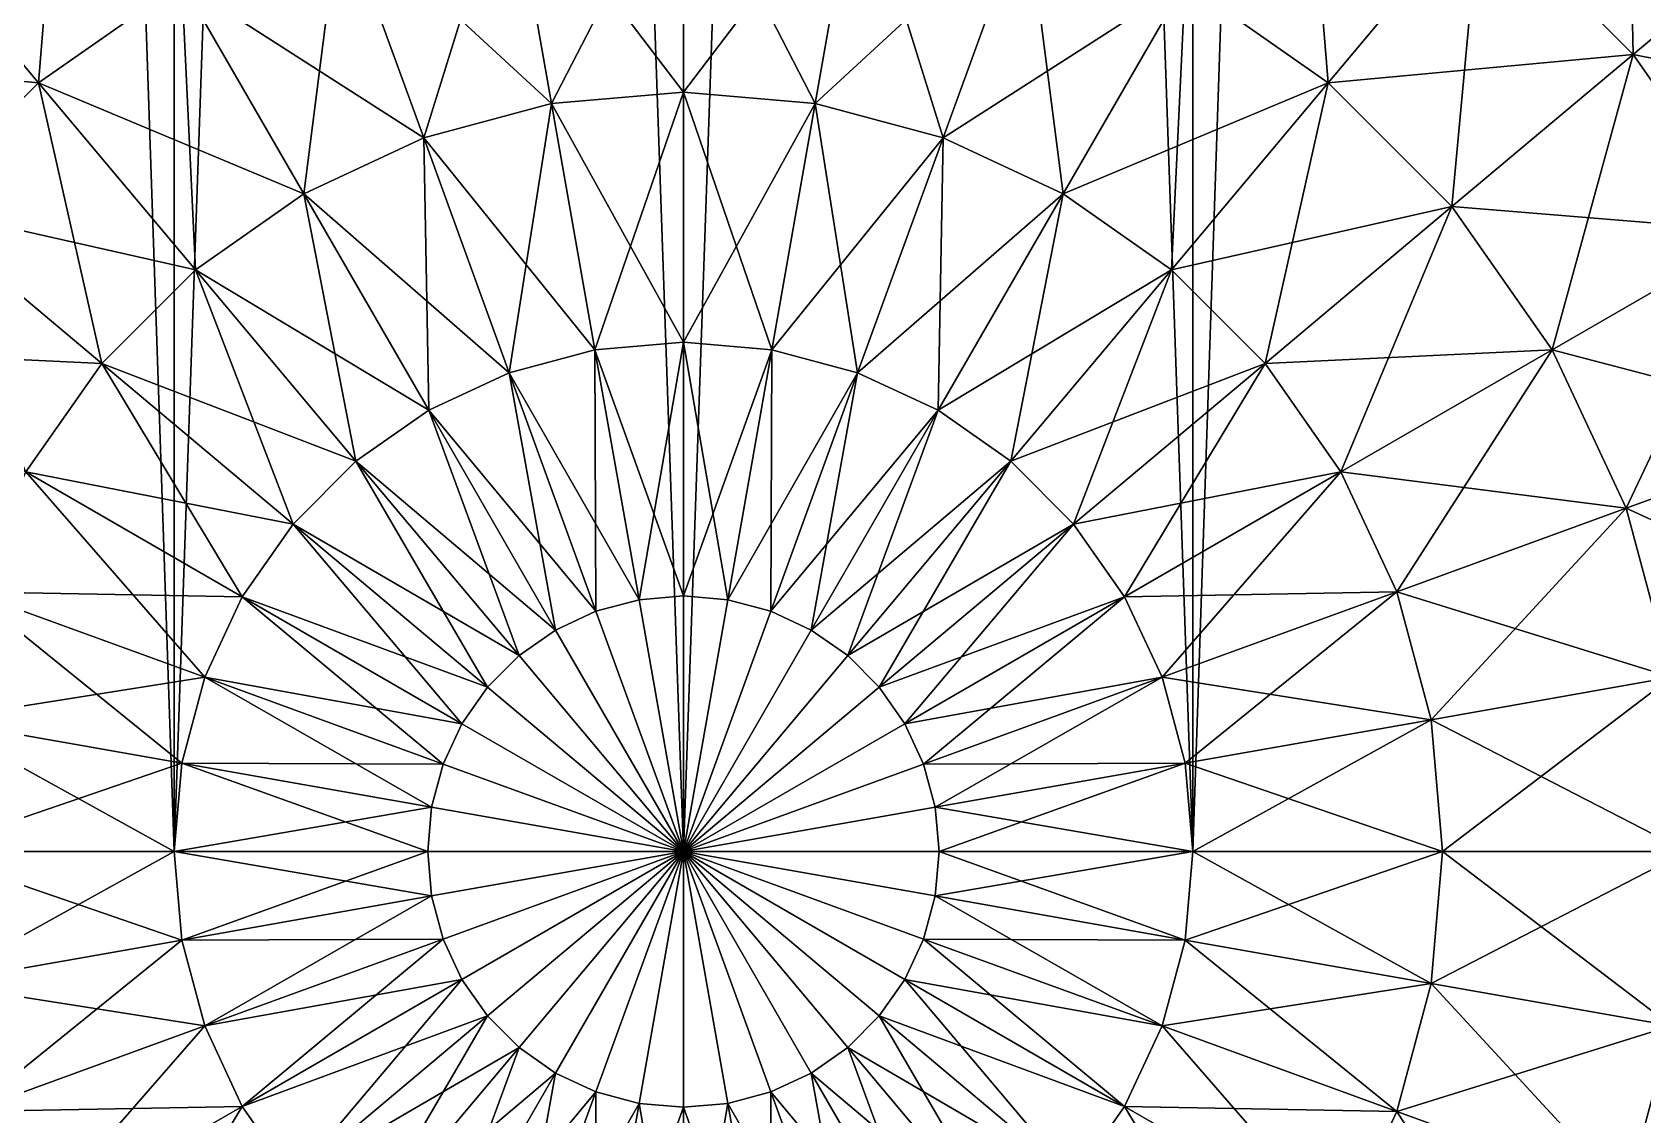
# Model space of a CAD drawing. Header units: metres. Extents: x -7 to 7, y -6 to 6.4.
# Drawn here: x 2.778 to 3.327, y -5.09 to -4.721 of the extents above; entities that cross this region are included whole.
import ezdxf

# ---------------------------------------------------------------- set-up
doc = ezdxf.new("R2010")
doc.units = ezdxf.units.M

msp = doc.modelspace()

# ---------------------------------------------------------------- linework, layer by layer
at = {"layer": 'Cylinder'}
for points in [[(2.82635, -5, -0.98481), (2.65798, 0, -0.93969), (2.65798, -5, -0.93969)], [(2.82635, -5, -0.98481), (2.82635, 0, -0.98481), (2.65798, 0, -0.93969)], [(3, -5, -1), (2.82635, 0, -0.98481), (2.82635, -5, -0.98481)], [(3, -5, -1), (3, 0, -1), (2.82635, 0, -0.98481)], [(3.17365, -5, -0.98481), (3, 0, -1), (3, -5, -1)], [(3.17365, -5, -0.98481), (3.17365, 0, -0.98481), (3, 0, -1)], [(3.34202, -5, -0.93969), (3.17365, 0, -0.98481), (3.17365, -5, -0.98481)], [(3.34202, -5, -0.93969), (3.34202, 0, -0.93969), (3.17365, 0, -0.98481)], [(2.65798, -5, 0.93969), (2.82635, 0, 0.98481), (2.82635, -5, 0.98481)], [(2.65798, -5, 0.93969), (2.65798, 0, 0.93969), (2.82635, 0, 0.98481)], [(2.82635, -5, 0.98481), (3, 0, 1), (3, -5, 1)], [(2.82635, -5, 0.98481), (2.82635, 0, 0.98481), (3, 0, 1)], [(3, -5, 1), (3.17365, 0, 0.98481), (3.17365, -5, 0.98481)], [(3, -5, 1), (3, 0, 1), (3.17365, 0, 0.98481)], [(3.17365, -5, 0.98481), (3.34202, 0, 0.93969), (3.34202, -5, 0.93969)], [(3.17365, -5, 0.98481), (3.17365, 0, 0.98481), (3.34202, 0, 0.93969)], [(3, -5, 0), (2, -5, 0), (2.01519, -5, 0.17365)], [(3, -5, 0), (2, -5, 0), (3, -5, 0)], [(3, -5, 0), (2.01519, -5, -0.17365), (2, -5, 0)], [(3, -5, 0), (2.01519, -5, 0.17365), (2.06031, -5, 0.34202)], [(3, -5, 0), (2.01519, -5, 0.17365), (3, -5, 0)], [(3, -5, 0), (2.01519, -5, -0.17365), (3, -5, 0)], [(3, -5, 0), (2.06031, -5, -0.34202), (2.01519, -5, -0.17365)], [(3, -5, 0), (2.06031, -5, 0.34202), (2.13397, -5, 0.5)], [(3, -5, 0), (2.06031, -5, 0.34202), (3, -5, 0)], [(3, -5, 0), (2.06031, -5, -0.34202), (3, -5, 0)], [(3, -5, 0), (2.13397, -5, -0.5), (2.06031, -5, -0.34202)], [(3, -5, 0), (2.13397, -5, 0.5), (2.23396, -5, 0.64279)], [(3, -5, 0), (2.13397, -5, 0.5), (3, -5, 0)], [(3, -5, 0), (2.13397, -5, -0.5), (3, -5, 0)], [(3, -5, 0), (2.23396, -5, -0.64279), (2.13397, -5, -0.5)], [(3, -5, 0), (2.23396, -5, 0.64279), (2.35721, -5, 0.76604)], [(3, -5, 0), (2.23396, -5, 0.64279), (3, -5, 0)], [(3, -5, 0), (2.23396, -5, -0.64279), (3, -5, 0)], [(3, -5, 0), (2.35721, -5, -0.76605), (2.23396, -5, -0.64279)], [(3, -5, 0), (2.35721, -5, 0.76604), (2.5, -5, 0.86602)], [(3, -5, 0), (2.35721, -5, 0.76604), (3, -5, 0)], [(3, -5, 0), (2.35721, -5, -0.76605), (3, -5, 0)], [(3, -5, 0), (2.5, -5, -0.86603), (2.35721, -5, -0.76605)], [(3, -5, 0), (2.5, -5, 0.86602), (2.65798, -5, 0.93969)], [(3, -5, 0), (2.5, -5, 0.86602), (3, -5, 0)], [(3, -5, 0), (2.5, -5, -0.86603), (3, -5, 0)], [(3, -5, 0), (2.65798, -5, -0.93969), (2.5, -5, -0.86603)], [(3, -5, 0), (2.65798, -5, 0.93969), (2.82635, -5, 0.98481)], [(2.65798, -5, 0.93969), (2.82635, -5, 0.98481), (2.82635, -5, 0.98481)], [(2.65798, -5, 0.93969), (2.65798, -5, 0.93969), (2.82635, -5, 0.98481)], [(3, -5, 0), (2.65798, -5, 0.93969), (3, -5, 0)], [(3, -5, 0), (2.65798, -5, -0.93969), (3, -5, 0)], [(3, -5, 0), (2.82635, -5, -0.98481), (2.65798, -5, -0.93969)], [(2.82635, -5, -0.98481), (2.65798, -5, -0.93969), (2.65798, -5, -0.93969)], [(2.82635, -5, -0.98481), (2.82635, -5, -0.98481), (2.65798, -5, -0.93969)], [(3, -5, 0), (2.82635, -5, 0.98481), (3, -5, 1)], [(2.82635, -5, 0.98481), (3, -5, 1), (3, -5, 1)], [(2.82635, -5, 0.98481), (2.82635, -5, 0.98481), (3, -5, 1)], [(3, -5, 0), (2.82635, -5, 0.98481), (3, -5, 0)], [(3, -5, 0), (2.82635, -5, -0.98481), (3, -5, 0)], [(3, -5, 0), (3, -5, -1), (2.82635, -5, -0.98481)], [(3, -5, -1), (2.82635, -5, -0.98481), (2.82635, -5, -0.98481)], [(3, -5, -1), (3, -5, -1), (2.82635, -5, -0.98481)], [(3, -5, 0), (3, -5, 1), (3, -5, 0)], [(3, -5, 0), (3, -5, -1), (3, -5, 0)], [(3, -5, 0), (3.17365, -5, -0.98481), (3, -5, -1)], [(3.17365, -5, -0.98481), (3, -5, -1), (3, -5, -1)], [(3.17365, -5, -0.98481), (3.17365, -5, -0.98481), (3, -5, -1)], [(3, -5, 0), (3.17365, -5, -0.98481), (3, -5, 0)], [(3, -5, 0), (3.34202, -5, -0.93969), (3.17365, -5, -0.98481)], [(3, -5, 0), (3.34202, -5, -0.93969), (3, -5, 0)], [(3, -5, 0), (3.5, -5, -0.86603), (3.34202, -5, -0.93969)], [(3, -5, 0), (3.5, -5, -0.86603), (3, -5, 0)], [(3, -5, 0), (3.64279, -5, -0.76604), (3.5, -5, -0.86603)], [(3, -5, 0), (3.64279, -5, -0.76604), (3, -5, 0)], [(3, -5, 0), (3.76604, -5, -0.64279), (3.64279, -5, -0.76604)], [(3, -5, 0), (3.76604, -5, -0.64279), (3, -5, 0)], [(3, -5, 0), (3.86602, -5, -0.5), (3.76604, -5, -0.64279)], [(3, -5, 0), (3.86602, -5, -0.5), (3, -5, 0)], [(3, -5, 0), (3.93969, -5, -0.34202), (3.86602, -5, -0.5)], [(3, -5, 0), (3.93969, -5, -0.34202), (3, -5, 0)], [(3, -5, 0), (3.98481, -5, -0.17365), (3.93969, -5, -0.34202)], [(3, -5, 0), (3.98481, -5, -0.17365), (3, -5, 0)], [(3, -5, 0), (4, -5, 0), (3.98481, -5, -0.17365)], [(3, -5, 0), (4, -5, 0), (3, -5, 0)], [(3, -5, 0), (3.98481, -5, 0.17365), (4, -5, 0)], [(3, -5, 0), (3.98481, -5, 0.17365), (3, -5, 0)], [(3, -5, 0), (3.93969, -5, 0.34202), (3.98481, -5, 0.17365)], [(3, -5, 0), (3.93969, -5, 0.34202), (3, -5, 0)], [(3, -5, 0), (3.86602, -5, 0.5), (3.93969, -5, 0.34202)], [(3, -5, 0), (3.86602, -5, 0.5), (3, -5, 0)], [(3, -5, 0), (3.76604, -5, 0.64279), (3.86602, -5, 0.5)], [(3, -5, 0), (3.76604, -5, 0.64279), (3, -5, 0)], [(3, -5, 0), (3.64279, -5, 0.76604), (3.76604, -5, 0.64279)], [(3, -5, 0), (3.64279, -5, 0.76604), (3, -5, 0)], [(3, -5, 0), (3.5, -5, 0.86602), (3.64279, -5, 0.76604)], [(3, -5, 0), (3.5, -5, 0.86602), (3, -5, 0)], [(3, -5, 0), (3.34202, -5, 0.93969), (3.5, -5, 0.86602)], [(3, -5, 0), (3.34202, -5, 0.93969), (3, -5, 0)], [(3, -5, 0), (3.17365, -5, 0.98481), (3.34202, -5, 0.93969)], [(3, -5, 0), (3.17365, -5, 0.98481), (3, -5, 0)], [(3, -5, 0), (3, -5, 1), (3.17365, -5, 0.98481)], [(3, -5, 1), (3.17365, -5, 0.98481), (3.17365, -5, 0.98481)], [(3, -5, 1), (3, -5, 1), (3.17365, -5, 0.98481)], [(3.34202, -5, -0.93969), (3.17365, -5, -0.98481), (3.17365, -5, -0.98481)], [(3.34202, -5, -0.93969), (3.34202, -5, -0.93969), (3.17365, -5, -0.98481)], [(3.17365, -5, 0.98481), (3.34202, -5, 0.93969), (3.34202, -5, 0.93969)], [(3.17365, -5, 0.98481), (3.17365, -5, 0.98481), (3.34202, -5, 0.93969)]]:
    msp.add_3dface(points, dxfattribs=at)
at = {"layer": 'Sphere'}
for points in [[(3.32139, -4.61698, -0.86603), (3.27165, -4.67625, -0.90631), (3.32374, -4.72835, -0.90631)], [(3.32139, -4.61698, -0.86603), (3.32374, -4.72835, -0.90631), (3.38302, -4.67861, -0.86603)], [(2.78015, -4.738, 0.93969), (2.72835, -4.67625, 0.90631), (2.78869, -4.634, 0.90631)], [(2.78015, -4.738, 0.93969), (2.78869, -4.634, 0.90631), (2.82899, -4.7038, 0.93969)], [(3.21131, -4.634, -0.90631), (3.17101, -4.7038, -0.93969), (3.21985, -4.738, -0.93969)], [(3.21131, -4.634, -0.90631), (3.21985, -4.738, -0.93969), (3.27165, -4.67625, -0.90631)], [(2.95506, -4.74511, 0.96592), (2.94061, -4.66318, 0.93969), (3, -4.65798, 0.93969)], [(2.94061, -4.66318, -0.93969), (3, -4.74118, -0.96593), (3, -4.65798, -0.93969)], [(2.95506, -4.74511, 0.96592), (3, -4.65798, 0.93969), (3, -4.74118, 0.96592)], [(3, -4.74118, 0.96592), (3, -4.65798, 0.93969), (3.05939, -4.66318, 0.93969)], [(3, -4.65798, -0.93969), (3.04494, -4.74511, -0.96593), (3.05939, -4.66318, -0.93969)], [(3, -4.65798, -0.93969), (3, -4.74118, -0.96593), (3.04494, -4.74511, -0.96593)], [(2.91148, -4.75679, 0.96592), (2.88302, -4.67861, 0.93969), (2.94061, -4.66318, 0.93969)], [(2.88302, -4.67861, -0.93969), (2.95506, -4.74511, -0.96593), (2.94061, -4.66318, -0.93969)], [(2.91148, -4.75679, 0.96592), (2.94061, -4.66318, 0.93969), (2.95506, -4.74511, 0.96592)], [(2.94061, -4.66318, -0.93969), (2.95506, -4.74511, -0.96593), (3, -4.74118, -0.96593)], [(3, -4.74118, 0.96592), (3.05939, -4.66318, 0.93969), (3.04494, -4.74511, 0.96592)], [(3.04494, -4.74511, 0.96592), (3.05939, -4.66318, 0.93969), (3.11698, -4.67861, 0.93969)], [(3.05939, -4.66318, -0.93969), (3.04494, -4.74511, -0.96593), (3.08852, -4.75679, -0.96593)], [(3.05939, -4.66318, -0.93969), (3.08852, -4.75679, -0.96593), (3.11698, -4.67861, -0.93969)], [(2.67626, -4.72835, -0.90631), (2.78015, -4.738, -0.93969), (2.72835, -4.67626, -0.90631)], [(2.738, -4.78015, 0.93969), (2.72835, -4.67625, 0.90631), (2.78015, -4.738, 0.93969)], [(2.72835, -4.67626, -0.90631), (2.78015, -4.738, -0.93969), (2.82899, -4.7038, -0.93969)], [(3.17101, -4.7038, 0.93969), (3.27165, -4.67625, 0.90631), (3.21985, -4.738, 0.93969)], [(3.21985, -4.738, 0.93969), (3.27165, -4.67625, 0.90631), (3.32374, -4.72834, 0.90631)], [(3.27165, -4.67625, -0.90631), (3.21985, -4.738, -0.93969), (3.262, -4.78015, -0.93969)], [(3.27165, -4.67625, -0.90631), (3.262, -4.78015, -0.93969), (3.32374, -4.72835, -0.90631)], [(3.27165, -4.67625, 0.90631), (3.38302, -4.67861, 0.86602), (3.32374, -4.72834, 0.90631)], [(2.87059, -4.77586, 0.96592), (2.82899, -4.7038, 0.93969), (2.88302, -4.67861, 0.93969)], [(2.82899, -4.7038, -0.93969), (2.91148, -4.75679, -0.96593), (2.88302, -4.67861, -0.93969)], [(2.87059, -4.77586, 0.96592), (2.88302, -4.67861, 0.93969), (2.91148, -4.75679, 0.96592)], [(2.88302, -4.67861, -0.93969), (2.91148, -4.75679, -0.96593), (2.95506, -4.74511, -0.96593)], [(3.04494, -4.74511, 0.96592), (3.11698, -4.67861, 0.93969), (3.08852, -4.75679, 0.96592)], [(3.08852, -4.75679, 0.96592), (3.11698, -4.67861, 0.93969), (3.17101, -4.7038, 0.93969)], [(3.11698, -4.67861, -0.93969), (3.08852, -4.75679, -0.96593), (3.12941, -4.77586, -0.96593)], [(3.11698, -4.67861, -0.93969), (3.12941, -4.77586, -0.96593), (3.17101, -4.7038, -0.93969)], [(3.32374, -4.72834, 0.90631), (3.38302, -4.67861, 0.86602), (3.43301, -4.75, 0.86602)], [(3.38302, -4.67861, -0.86603), (3.32374, -4.72835, -0.90631), (3.366, -4.78869, -0.90631)], [(2.83363, -4.80173, 0.96592), (2.78015, -4.738, 0.93969), (2.82899, -4.7038, 0.93969)], [(2.78015, -4.738, -0.93969), (2.87059, -4.77586, -0.96593), (2.82899, -4.7038, -0.93969)], [(2.82899, -4.7038, -0.93969), (2.87059, -4.77586, -0.96593), (2.91148, -4.75679, -0.96593)], [(2.83363, -4.80173, 0.96592), (2.82899, -4.7038, 0.93969), (2.87059, -4.77586, 0.96592)], [(3.08852, -4.75679, 0.96592), (3.17101, -4.7038, 0.93969), (3.12941, -4.77586, 0.96592)], [(3.12941, -4.77586, 0.96592), (3.17101, -4.7038, 0.93969), (3.21985, -4.738, 0.93969)], [(3.17101, -4.7038, -0.93969), (3.12941, -4.77586, -0.96593), (3.16636, -4.80173, -0.96593)], [(3.17101, -4.7038, -0.93969), (3.16636, -4.80173, -0.96593), (3.21985, -4.738, -0.93969)], [(2.67626, -4.72835, -0.90631), (2.738, -4.78015, -0.93969), (2.78015, -4.738, -0.93969)], [(3.21985, -4.738, 0.93969), (3.32374, -4.72834, 0.90631), (3.262, -4.78015, 0.93969)], [(3.262, -4.78015, 0.93969), (3.32374, -4.72834, 0.90631), (3.366, -4.78869, 0.90631)], [(3.32374, -4.72835, -0.90631), (3.262, -4.78015, -0.93969), (3.2962, -4.82899, -0.93969)], [(3.32374, -4.72835, -0.90631), (3.2962, -4.82899, -0.93969), (3.366, -4.78869, -0.90631)], [(3.32374, -4.72834, 0.90631), (3.43301, -4.75, 0.86602), (3.366, -4.78869, 0.90631)], [(2.80173, -4.83363, 0.96592), (2.738, -4.78015, 0.93969), (2.78015, -4.738, 0.93969)], [(2.738, -4.78015, -0.93969), (2.83363, -4.80173, -0.96593), (2.78015, -4.738, -0.93969)], [(2.78015, -4.738, -0.93969), (2.83363, -4.80173, -0.96593), (2.87059, -4.77586, -0.96593)], [(2.80173, -4.83363, 0.96592), (2.78015, -4.738, 0.93969), (2.83363, -4.80173, 0.96592)], [(3.12941, -4.77586, 0.96592), (3.21985, -4.738, 0.93969), (3.16637, -4.80173, 0.96592)], [(3.21985, -4.738, -0.93969), (3.16636, -4.80173, -0.96593), (3.19827, -4.83363, -0.96593)], [(3.16637, -4.80173, 0.96592), (3.21985, -4.738, 0.93969), (3.262, -4.78015, 0.93969)], [(3.21985, -4.738, -0.93969), (3.19827, -4.83363, -0.96593), (3.262, -4.78015, -0.93969)], [(2.96985, -4.82899, 0.98481), (2.95506, -4.74511, 0.96592), (3, -4.74118, 0.96592)], [(2.95506, -4.74511, -0.96593), (3, -4.82635, -0.98481), (3, -4.74118, -0.96593)], [(2.96985, -4.82899, 0.98481), (3, -4.74118, 0.96592), (3, -4.82635, 0.98481)], [(3, -4.82635, 0.98481), (3, -4.74118, 0.96592), (3.04494, -4.74511, 0.96592)], [(3, -4.74118, -0.96593), (3.03015, -4.82899, -0.98481), (3.04494, -4.74511, -0.96593)], [(3, -4.74118, -0.96593), (3, -4.82635, -0.98481), (3.03015, -4.82899, -0.98481)], [(2.94061, -4.83682, 0.98481), (2.91148, -4.75679, 0.96592), (2.95506, -4.74511, 0.96592)], [(2.91148, -4.75679, -0.96593), (2.96985, -4.82899, -0.98481), (2.95506, -4.74511, -0.96593)], [(2.94061, -4.83682, 0.98481), (2.95506, -4.74511, 0.96592), (2.96985, -4.82899, 0.98481)], [(2.95506, -4.74511, -0.96593), (2.96985, -4.82899, -0.98481), (3, -4.82635, -0.98481)], [(3, -4.82635, 0.98481), (3.04494, -4.74511, 0.96592), (3.03015, -4.82899, 0.98481)], [(3.03015, -4.82899, 0.98481), (3.04494, -4.74511, 0.96592), (3.08852, -4.75679, 0.96592)], [(3.04494, -4.74511, -0.96593), (3.03015, -4.82899, -0.98481), (3.05939, -4.83682, -0.98481)], [(3.04494, -4.74511, -0.96593), (3.05939, -4.83682, -0.98481), (3.08852, -4.75679, -0.96593)], [(2.91318, -4.84962, 0.98481), (2.87059, -4.77586, 0.96592), (2.91148, -4.75679, 0.96592)], [(2.87059, -4.77586, -0.96593), (2.94061, -4.83682, -0.98481), (2.91148, -4.75679, -0.96593)], [(2.91148, -4.75679, -0.96593), (2.94061, -4.83682, -0.98481), (2.96985, -4.82899, -0.98481)], [(2.91318, -4.84962, 0.98481), (2.91148, -4.75679, 0.96592), (2.94061, -4.83682, 0.98481)], [(3.03015, -4.82899, 0.98481), (3.08852, -4.75679, 0.96592), (3.05939, -4.83682, 0.98481)], [(3.05939, -4.83682, 0.98481), (3.08852, -4.75679, 0.96592), (3.12941, -4.77586, 0.96592)], [(3.08852, -4.75679, -0.96593), (3.05939, -4.83682, -0.98481), (3.08682, -4.84962, -0.98481)], [(3.08852, -4.75679, -0.96593), (3.08682, -4.84962, -0.98481), (3.12941, -4.77586, -0.96593)], [(2.88838, -4.86698, 0.98481), (2.83363, -4.80173, 0.96592), (2.87059, -4.77586, 0.96592)], [(2.83363, -4.80173, -0.96593), (2.91318, -4.84962, -0.98481), (2.87059, -4.77586, -0.96593)], [(2.87059, -4.77586, -0.96593), (2.91318, -4.84962, -0.98481), (2.94061, -4.83682, -0.98481)], [(2.88838, -4.86698, 0.98481), (2.87059, -4.77586, 0.96592), (2.91318, -4.84962, 0.98481)], [(3.05939, -4.83682, 0.98481), (3.12941, -4.77586, 0.96592), (3.08682, -4.84962, 0.98481)], [(3.08682, -4.84962, 0.98481), (3.12941, -4.77586, 0.96592), (3.16637, -4.80173, 0.96592)], [(3.12941, -4.77586, -0.96593), (3.08682, -4.84962, -0.98481), (3.11162, -4.86698, -0.98481)], [(3.12941, -4.77586, -0.96593), (3.11162, -4.86698, -0.98481), (3.16636, -4.80173, -0.96593)], [(2.7038, -4.82899, -0.93969), (2.80173, -4.83363, -0.96593), (2.738, -4.78015, -0.93969)], [(2.738, -4.78015, -0.93969), (2.80173, -4.83363, -0.96593), (2.83363, -4.80173, -0.96593)], [(2.77586, -4.87059, 0.96592), (2.738, -4.78015, 0.93969), (2.80173, -4.83363, 0.96592)], [(3.16637, -4.80173, 0.96592), (3.262, -4.78015, 0.93969), (3.19827, -4.83363, 0.96592)], [(3.19827, -4.83363, 0.96592), (3.262, -4.78015, 0.93969), (3.2962, -4.82899, 0.93969)], [(3.262, -4.78015, -0.93969), (3.19827, -4.83363, -0.96593), (3.22414, -4.87059, -0.96593)], [(3.262, -4.78015, -0.93969), (3.22414, -4.87059, -0.96593), (3.2962, -4.82899, -0.93969)], [(3.262, -4.78015, 0.93969), (3.366, -4.78869, 0.90631), (3.2962, -4.82899, 0.93969)], [(3.2962, -4.82899, 0.93969), (3.366, -4.78869, 0.90631), (3.39713, -4.85545, 0.90631)], [(3.366, -4.78869, -0.90631), (3.2962, -4.82899, -0.93969), (3.32139, -4.88302, -0.93969)], [(3.366, -4.78869, -0.90631), (3.32139, -4.88302, -0.93969), (3.39713, -4.85545, -0.90631)], [(2.86698, -4.88838, 0.98481), (2.80173, -4.83363, 0.96592), (2.83363, -4.80173, 0.96592)], [(2.80173, -4.83363, -0.96593), (2.88838, -4.86698, -0.98481), (2.83363, -4.80173, -0.96593)], [(2.83363, -4.80173, -0.96593), (2.88838, -4.86698, -0.98481), (2.91318, -4.84962, -0.98481)], [(2.86698, -4.88838, 0.98481), (2.83363, -4.80173, 0.96592), (2.88838, -4.86698, 0.98481)], [(3.08682, -4.84962, 0.98481), (3.16637, -4.80173, 0.96592), (3.11162, -4.86698, 0.98481)], [(3.11162, -4.86698, 0.98481), (3.16637, -4.80173, 0.96592), (3.19827, -4.83363, 0.96592)], [(3.16636, -4.80173, -0.96593), (3.11162, -4.86698, -0.98481), (3.13302, -4.88838, -0.98481)], [(3.16636, -4.80173, -0.96593), (3.13302, -4.88838, -0.98481), (3.19827, -4.83363, -0.96593)], [(2.7038, -4.82899, -0.93969), (2.77586, -4.87059, -0.96593), (2.80173, -4.83363, -0.96593)], [(2.97019, -4.9181, 0.99619), (2.94061, -4.83682, 0.98481), (2.96985, -4.82899, 0.98481)], [(2.94061, -4.83682, -0.98481), (2.98487, -4.91417, -0.9962), (2.96985, -4.82899, -0.98481)], [(2.98487, -4.91417, 0.99619), (2.96985, -4.82899, 0.98481), (3, -4.82635, 0.98481)], [(2.96985, -4.82899, -0.98481), (3, -4.91284, -0.9962), (3, -4.82635, -0.98481)], [(2.96985, -4.82899, -0.98481), (2.98487, -4.91417, -0.9962), (3, -4.91284, -0.9962)], [(2.97019, -4.9181, 0.99619), (2.96985, -4.82899, 0.98481), (2.98487, -4.91417, 0.99619)], [(2.98487, -4.91417, 0.99619), (3, -4.82635, 0.98481), (3, -4.91284, 0.99619)], [(3, -4.91284, 0.99619), (3, -4.82635, 0.98481), (3.03015, -4.82899, 0.98481)], [(3, -4.82635, -0.98481), (3.01513, -4.91417, -0.9962), (3.03015, -4.82899, -0.98481)], [(3, -4.82635, -0.98481), (3, -4.91284, -0.9962), (3.01513, -4.91417, -0.9962)], [(3, -4.91284, 0.99619), (3.03015, -4.82899, 0.98481), (3.01513, -4.91417, 0.99619)], [(3.01513, -4.91417, 0.99619), (3.03015, -4.82899, 0.98481), (3.05939, -4.83682, 0.98481)], [(3.03015, -4.82899, -0.98481), (3.01513, -4.91417, -0.9962), (3.02981, -4.9181, -0.9962)], [(3.03015, -4.82899, -0.98481), (3.02981, -4.9181, -0.9962), (3.05939, -4.83682, -0.98481)], [(3.19827, -4.83363, 0.96592), (3.2962, -4.82899, 0.93969), (3.22414, -4.87059, 0.96592)], [(3.22414, -4.87059, 0.96592), (3.2962, -4.82899, 0.93969), (3.32139, -4.88302, 0.93969)], [(3.2962, -4.82899, -0.93969), (3.22414, -4.87059, -0.96593), (3.24321, -4.91148, -0.96593)], [(3.2962, -4.82899, -0.93969), (3.24321, -4.91148, -0.96593), (3.32139, -4.88302, -0.93969)], [(3.2962, -4.82899, 0.93969), (3.39713, -4.85545, 0.90631), (3.32139, -4.88302, 0.93969)], [(2.84962, -4.91318, 0.98481), (2.77586, -4.87059, 0.96592), (2.80173, -4.83363, 0.96592)], [(2.77586, -4.87059, -0.96593), (2.86698, -4.88838, -0.98481), (2.80173, -4.83363, -0.96593)], [(2.80173, -4.83363, -0.96593), (2.86698, -4.88838, -0.98481), (2.88838, -4.86698, -0.98481)], [(2.84962, -4.91318, 0.98481), (2.80173, -4.83363, 0.96592), (2.86698, -4.88838, 0.98481)], [(2.95642, -4.92452, 0.99619), (2.91318, -4.84962, 0.98481), (2.94061, -4.83682, 0.98481)], [(2.91318, -4.84962, -0.98481), (2.97019, -4.9181, -0.9962), (2.94061, -4.83682, -0.98481)], [(2.94061, -4.83682, -0.98481), (2.97019, -4.9181, -0.9962), (2.98487, -4.91417, -0.9962)], [(2.95642, -4.92452, 0.99619), (2.94061, -4.83682, 0.98481), (2.97019, -4.9181, 0.99619)], [(3.01513, -4.91417, 0.99619), (3.05939, -4.83682, 0.98481), (3.02981, -4.9181, 0.99619)], [(3.02981, -4.9181, 0.99619), (3.05939, -4.83682, 0.98481), (3.08682, -4.84962, 0.98481)], [(3.05939, -4.83682, -0.98481), (3.02981, -4.9181, -0.9962), (3.04358, -4.92452, -0.9962)], [(3.05939, -4.83682, -0.98481), (3.04358, -4.92452, -0.9962), (3.08682, -4.84962, -0.98481)], [(3.11162, -4.86698, 0.98481), (3.19827, -4.83363, 0.96592), (3.13302, -4.88838, 0.98481)], [(3.13302, -4.88838, 0.98481), (3.19827, -4.83363, 0.96592), (3.22414, -4.87059, 0.96592)], [(3.19827, -4.83363, -0.96593), (3.13302, -4.88838, -0.98481), (3.15038, -4.91318, -0.98481)], [(3.19827, -4.83363, -0.96593), (3.15038, -4.91318, -0.98481), (3.22414, -4.87059, -0.96593)], [(2.94398, -4.93323, 0.99619), (2.88838, -4.86698, 0.98481), (2.91318, -4.84962, 0.98481)], [(2.88838, -4.86698, -0.98481), (2.95642, -4.92452, -0.9962), (2.91318, -4.84962, -0.98481)], [(2.91318, -4.84962, -0.98481), (2.95642, -4.92452, -0.9962), (2.97019, -4.9181, -0.9962)], [(2.94398, -4.93323, 0.99619), (2.91318, -4.84962, 0.98481), (2.95642, -4.92452, 0.99619)], [(3.02981, -4.9181, 0.99619), (3.08682, -4.84962, 0.98481), (3.04358, -4.92452, 0.99619)], [(3.04358, -4.92452, 0.99619), (3.08682, -4.84962, 0.98481), (3.11162, -4.86698, 0.98481)], [(3.08682, -4.84962, -0.98481), (3.04358, -4.92452, -0.9962), (3.05602, -4.93323, -0.9962)], [(3.08682, -4.84962, -0.98481), (3.05602, -4.93323, -0.9962), (3.11162, -4.86698, -0.98481)], [(3.32139, -4.88302, 0.93969), (3.39713, -4.85545, 0.90631), (3.4162, -4.92661, 0.90631)], [(3.39713, -4.85545, -0.90631), (3.32139, -4.88302, -0.93969), (3.33682, -4.94061, -0.93969)], [(2.93323, -4.94398, 0.99619), (2.86698, -4.88838, 0.98481), (2.88838, -4.86698, 0.98481)], [(2.86698, -4.88838, -0.98481), (2.94398, -4.93323, -0.9962), (2.88838, -4.86698, -0.98481)], [(2.88838, -4.86698, -0.98481), (2.94398, -4.93323, -0.9962), (2.95642, -4.92452, -0.9962)], [(2.93323, -4.94398, 0.99619), (2.88838, -4.86698, 0.98481), (2.94398, -4.93323, 0.99619)], [(3.04358, -4.92452, 0.99619), (3.11162, -4.86698, 0.98481), (3.05602, -4.93323, 0.99619)], [(3.05602, -4.93323, 0.99619), (3.11162, -4.86698, 0.98481), (3.13302, -4.88838, 0.98481)], [(3.11162, -4.86698, -0.98481), (3.05602, -4.93323, -0.9962), (3.06676, -4.94398, -0.9962)], [(3.11162, -4.86698, -0.98481), (3.06676, -4.94398, -0.9962), (3.13302, -4.88838, -0.98481)], [(2.83682, -4.94061, 0.98481), (2.75679, -4.91148, 0.96592), (2.77586, -4.87059, 0.96592)], [(2.75679, -4.91148, -0.96593), (2.84962, -4.91318, -0.98481), (2.77586, -4.87059, -0.96593)], [(2.77586, -4.87059, -0.96593), (2.84962, -4.91318, -0.98481), (2.86698, -4.88838, -0.98481)], [(2.83682, -4.94061, 0.98481), (2.77586, -4.87059, 0.96592), (2.84962, -4.91318, 0.98481)], [(3.13302, -4.88838, 0.98481), (3.22414, -4.87059, 0.96592), (3.15038, -4.91317, 0.98481)], [(3.15038, -4.91317, 0.98481), (3.22414, -4.87059, 0.96592), (3.24321, -4.91148, 0.96592)], [(3.22414, -4.87059, -0.96593), (3.15038, -4.91318, -0.98481), (3.16318, -4.94061, -0.98481)], [(3.22414, -4.87059, -0.96593), (3.16318, -4.94061, -0.98481), (3.24321, -4.91148, -0.96593)], [(3.22414, -4.87059, 0.96592), (3.32139, -4.88302, 0.93969), (3.24321, -4.91148, 0.96592)], [(3.24321, -4.91148, 0.96592), (3.32139, -4.88302, 0.93969), (3.33682, -4.94061, 0.93969)], [(3.32139, -4.88302, -0.93969), (3.24321, -4.91148, -0.96593), (3.25489, -4.95506, -0.96593)], [(3.32139, -4.88302, -0.93969), (3.25489, -4.95506, -0.96593), (3.33682, -4.94061, -0.93969)], [(3.32139, -4.88302, 0.93969), (3.4162, -4.92661, 0.90631), (3.33682, -4.94061, 0.93969)], [(2.92452, -4.95642, 0.99619), (2.84962, -4.91318, 0.98481), (2.86698, -4.88838, 0.98481)], [(2.84962, -4.91318, -0.98481), (2.93323, -4.94398, -0.9962), (2.86698, -4.88838, -0.98481)], [(2.86698, -4.88838, -0.98481), (2.93323, -4.94398, -0.9962), (2.94398, -4.93323, -0.9962)], [(2.92452, -4.95642, 0.99619), (2.86698, -4.88838, 0.98481), (2.93323, -4.94398, 0.99619)], [(3.05602, -4.93323, 0.99619), (3.13302, -4.88838, 0.98481), (3.06676, -4.94398, 0.99619)], [(3.06676, -4.94398, 0.99619), (3.13302, -4.88838, 0.98481), (3.15038, -4.91317, 0.98481)], [(3.13302, -4.88838, -0.98481), (3.06676, -4.94398, -0.9962), (3.07548, -4.95642, -0.9962)], [(3.13302, -4.88838, -0.98481), (3.07548, -4.95642, -0.9962), (3.15038, -4.91318, -0.98481)], [(2.82899, -4.96985, 0.98481), (2.74511, -4.95506, 0.96592), (2.75679, -4.91148, 0.96592)], [(2.74511, -4.95506, -0.96593), (2.83682, -4.94061, -0.98481), (2.75679, -4.91148, -0.96593)], [(2.75679, -4.91148, -0.96593), (2.83682, -4.94061, -0.98481), (2.84962, -4.91318, -0.98481)], [(2.82899, -4.96985, 0.98481), (2.75679, -4.91148, 0.96592), (2.83682, -4.94061, 0.98481)], [(2.9181, -4.97019, 0.99619), (2.83682, -4.94061, 0.98481), (2.84962, -4.91318, 0.98481)], [(2.83682, -4.94061, -0.98481), (2.92452, -4.95642, -0.9962), (2.84962, -4.91318, -0.98481)], [(2.84962, -4.91318, -0.98481), (2.92452, -4.95642, -0.9962), (2.93323, -4.94398, -0.9962)], [(2.9181, -4.97019, 0.99619), (2.84962, -4.91318, 0.98481), (2.92452, -4.95642, 0.99619)], [(3, -5, 1), (2.98487, -4.91417, 0.99619), (3, -4.91284, 0.99619)], [(2.98487, -4.91417, -0.9962), (3, -5, -1), (3, -4.91284, -0.9962)], [(3, -5, 1), (3, -4.91284, 0.99619), (3, -5, 1)], [(3, -5, 1), (3, -4.91284, 0.99619), (3.01513, -4.91417, 0.99619)], [(3, -4.91284, -0.9962), (3, -5, -1), (3.01513, -4.91417, -0.9962)], [(3, -4.91284, -0.9962), (3, -5, -1), (3, -5, -1)], [(3.06676, -4.94398, 0.99619), (3.15038, -4.91317, 0.98481), (3.07548, -4.95642, 0.99619)], [(3.07548, -4.95642, 0.99619), (3.15038, -4.91317, 0.98481), (3.16318, -4.94061, 0.98481)], [(3.15038, -4.91318, -0.98481), (3.07548, -4.95642, -0.9962), (3.0819, -4.97019, -0.9962)], [(3.15038, -4.91318, -0.98481), (3.0819, -4.97019, -0.9962), (3.16318, -4.94061, -0.98481)], [(3.15038, -4.91317, 0.98481), (3.24321, -4.91148, 0.96592), (3.16318, -4.94061, 0.98481)], [(3.16318, -4.94061, 0.98481), (3.24321, -4.91148, 0.96592), (3.25489, -4.95506, 0.96592)], [(3.24321, -4.91148, -0.96593), (3.16318, -4.94061, -0.98481), (3.17101, -4.96985, -0.98481)], [(3.24321, -4.91148, -0.96593), (3.17101, -4.96985, -0.98481), (3.25489, -4.95506, -0.96593)], [(3.24321, -4.91148, 0.96592), (3.33682, -4.94061, 0.93969), (3.25489, -4.95506, 0.96592)], [(3, -5, 1), (2.95642, -4.92452, 0.99619), (2.97019, -4.9181, 0.99619)], [(2.95642, -4.92452, -0.9962), (3, -5, -1), (2.97019, -4.9181, -0.9962)], [(3, -5, 1), (2.97019, -4.9181, 0.99619), (2.98487, -4.91417, 0.99619)], [(2.97019, -4.9181, -0.9962), (3, -5, -1), (2.98487, -4.91417, -0.9962)], [(2.97019, -4.9181, -0.9962), (3, -5, -1), (3, -5, -1)], [(3, -5, 1), (2.97019, -4.9181, 0.99619), (3, -5, 1)], [(2.98487, -4.91417, -0.9962), (3, -5, -1), (3, -5, -1)], [(3, -5, 1), (2.98487, -4.91417, 0.99619), (3, -5, 1)], [(3, -5, 1), (3.01513, -4.91417, 0.99619), (3.02981, -4.9181, 0.99619)], [(3.01513, -4.91417, -0.9962), (3, -5, -1), (3.02981, -4.9181, -0.9962)], [(3.01513, -4.91417, -0.9962), (3, -5, -1), (3, -5, -1)], [(3, -5, 1), (3.01513, -4.91417, 0.99619), (3, -5, 1)], [(3, -5, 1), (3.02981, -4.9181, 0.99619), (3.04358, -4.92452, 0.99619)], [(3.02981, -4.9181, -0.9962), (3, -5, -1), (3.04358, -4.92452, -0.9962)], [(3.02981, -4.9181, -0.9962), (3, -5, -1), (3, -5, -1)], [(3, -5, 1), (3.02981, -4.9181, 0.99619), (3, -5, 1)], [(3, -5, 1), (2.94398, -4.93323, 0.99619), (2.95642, -4.92452, 0.99619)], [(2.94398, -4.93323, -0.9962), (3, -5, -1), (2.95642, -4.92452, -0.9962)], [(2.95642, -4.92452, -0.9962), (3, -5, -1), (3, -5, -1)], [(3, -5, 1), (2.95642, -4.92452, 0.99619), (3, -5, 1)], [(3, -5, 1), (3.04358, -4.92452, 0.99619), (3.05602, -4.93323, 0.99619)], [(3.04358, -4.92452, -0.9962), (3, -5, -1), (3.05602, -4.93323, -0.9962)], [(3.04358, -4.92452, -0.9962), (3, -5, -1), (3, -5, -1)], [(3, -5, 1), (3.04358, -4.92452, 0.99619), (3, -5, 1)], [(3, -5, 1), (2.93323, -4.94398, 0.99619), (2.94398, -4.93323, 0.99619)], [(2.93323, -4.94398, -0.9962), (3, -5, -1), (2.94398, -4.93323, -0.9962)], [(2.94398, -4.93323, -0.9962), (3, -5, -1), (3, -5, -1)], [(3, -5, 1), (2.94398, -4.93323, 0.99619), (3, -5, 1)], [(3, -5, 1), (3.05602, -4.93323, 0.99619), (3.06676, -4.94398, 0.99619)], [(3.05602, -4.93323, -0.9962), (3, -5, -1), (3.06676, -4.94398, -0.9962)], [(3.05602, -4.93323, -0.9962), (3, -5, -1), (3, -5, -1)], [(3, -5, 1), (3.05602, -4.93323, 0.99619), (3, -5, 1)], [(2.74511, -4.95506, -0.96593), (2.82899, -4.96985, -0.98481), (2.83682, -4.94061, -0.98481)], [(2.91417, -4.98486, 0.99619), (2.82899, -4.96985, 0.98481), (2.83682, -4.94061, 0.98481)], [(2.82899, -4.96985, -0.98481), (2.9181, -4.97019, -0.9962), (2.83682, -4.94061, -0.98481)], [(2.83682, -4.94061, -0.98481), (2.9181, -4.97019, -0.9962), (2.92452, -4.95642, -0.9962)], [(2.91417, -4.98486, 0.99619), (2.83682, -4.94061, 0.98481), (2.9181, -4.97019, 0.99619)], [(3.07548, -4.95642, 0.99619), (3.16318, -4.94061, 0.98481), (3.0819, -4.97019, 0.99619)], [(3.0819, -4.97019, 0.99619), (3.16318, -4.94061, 0.98481), (3.17101, -4.96985, 0.98481)], [(3.16318, -4.94061, -0.98481), (3.0819, -4.97019, -0.9962), (3.08583, -4.98486, -0.9962)], [(3.16318, -4.94061, -0.98481), (3.08583, -4.98486, -0.9962), (3.17101, -4.96985, -0.98481)], [(3.16318, -4.94061, 0.98481), (3.25489, -4.95506, 0.96592), (3.17101, -4.96985, 0.98481)], [(3.25489, -4.95506, 0.96592), (3.33682, -4.94061, 0.93969), (3.34202, -5, 0.93969)], [(3.33682, -4.94061, -0.93969), (3.25489, -4.95506, -0.96593), (3.25882, -5, -0.96593)], [(3.33682, -4.94061, -0.93969), (3.25882, -5, -0.96593), (3.34202, -5, -0.93969)], [(3, -5, 1), (2.92452, -4.95642, 0.99619), (2.93323, -4.94398, 0.99619)], [(2.92452, -4.95642, -0.9962), (3, -5, -1), (2.93323, -4.94398, -0.9962)], [(2.93323, -4.94398, -0.9962), (3, -5, -1), (3, -5, -1)], [(3, -5, 1), (2.93323, -4.94398, 0.99619), (3, -5, 1)], [(3, -5, 1), (3.06676, -4.94398, 0.99619), (3.07548, -4.95642, 0.99619)], [(3.06676, -4.94398, -0.9962), (3, -5, -1), (3.07548, -4.95642, -0.9962)], [(3.06676, -4.94398, -0.9962), (3, -5, -1), (3, -5, -1)], [(3, -5, 1), (3.06676, -4.94398, 0.99619), (3, -5, 1)], [(2.82635, -5, 0.98481), (2.74118, -5, 0.96592), (2.74511, -4.95506, 0.96592)], [(2.74118, -5, -0.96593), (2.82899, -4.96985, -0.98481), (2.74511, -4.95506, -0.96593)], [(2.82635, -5, 0.98481), (2.74511, -4.95506, 0.96592), (2.82899, -4.96985, 0.98481)], [(3, -5, 1), (2.9181, -4.97019, 0.99619), (2.92452, -4.95642, 0.99619)], [(2.9181, -4.97019, -0.9962), (3, -5, -1), (2.92452, -4.95642, -0.9962)], [(2.92452, -4.95642, -0.9962), (3, -5, -1), (3, -5, -1)], [(3, -5, 1), (2.92452, -4.95642, 0.99619), (3, -5, 1)], [(3, -5, 1), (3.07548, -4.95642, 0.99619), (3.0819, -4.97019, 0.99619)], [(3.07548, -4.95642, -0.9962), (3, -5, -1), (3.0819, -4.97019, -0.9962)], [(3.07548, -4.95642, -0.9962), (3, -5, -1), (3, -5, -1)], [(3, -5, 1), (3.07548, -4.95642, 0.99619), (3, -5, 1)], [(3.17101, -4.96985, 0.98481), (3.25489, -4.95506, 0.96592), (3.25882, -5, 0.96592)], [(3.25489, -4.95506, -0.96593), (3.17101, -4.96985, -0.98481), (3.17365, -5, -0.98481)], [(3.25489, -4.95506, -0.96593), (3.17365, -5, -0.98481), (3.25882, -5, -0.96593)], [(3.25489, -4.95506, 0.96592), (3.34202, -5, 0.93969), (3.25882, -5, 0.96592)], [(2.74118, -5, -0.96593), (2.82635, -5, -0.98481), (2.82899, -4.96985, -0.98481)], [(2.91284, -5, 0.99619), (2.82635, -5, 0.98481), (2.82899, -4.96985, 0.98481)], [(2.82635, -5, -0.98481), (2.91417, -4.98486, -0.9962), (2.82899, -4.96985, -0.98481)], [(2.82899, -4.96985, -0.98481), (2.91417, -4.98486, -0.9962), (2.9181, -4.97019, -0.9962)], [(2.91284, -5, 0.99619), (2.82899, -4.96985, 0.98481), (2.91417, -4.98486, 0.99619)], [(3, -5, 1), (2.91417, -4.98486, 0.99619), (2.9181, -4.97019, 0.99619)], [(2.91417, -4.98486, -0.9962), (3, -5, -1), (2.9181, -4.97019, -0.9962)], [(2.9181, -4.97019, -0.9962), (3, -5, -1), (3, -5, -1)], [(3, -5, 1), (2.9181, -4.97019, 0.99619), (3, -5, 1)], [(3, -5, 1), (3.0819, -4.97019, 0.99619), (3.08583, -4.98486, 0.99619)], [(3.0819, -4.97019, -0.9962), (3, -5, -1), (3.08583, -4.98486, -0.9962)], [(3.0819, -4.97019, -0.9962), (3, -5, -1), (3, -5, -1)], [(3, -5, 1), (3.0819, -4.97019, 0.99619), (3, -5, 1)], [(3.0819, -4.97019, 0.99619), (3.17101, -4.96985, 0.98481), (3.08583, -4.98486, 0.99619)], [(3.08583, -4.98486, 0.99619), (3.17101, -4.96985, 0.98481), (3.17365, -5, 0.98481)], [(3.17101, -4.96985, -0.98481), (3.08583, -4.98486, -0.9962), (3.08715, -5, -0.9962)], [(3.17101, -4.96985, -0.98481), (3.08715, -5, -0.9962), (3.17365, -5, -0.98481)], [(3.17101, -4.96985, 0.98481), (3.25882, -5, 0.96592), (3.17365, -5, 0.98481)], [(2.82635, -5, -0.98481), (2.91284, -5, -0.9962), (2.91417, -4.98486, -0.9962)], [(3, -5, 1), (2.91284, -5, 0.99619), (2.91417, -4.98486, 0.99619)], [(2.91284, -5, -0.9962), (3, -5, -1), (2.91417, -4.98486, -0.9962)], [(2.91417, -4.98486, -0.9962), (3, -5, -1), (3, -5, -1)], [(3, -5, 1), (2.91417, -4.98486, 0.99619), (3, -5, 1)], [(3, -5, 1), (3.08583, -4.98486, 0.99619), (3.08716, -5, 0.99619)], [(3.08583, -4.98486, -0.9962), (3, -5, -1), (3.08715, -5, -0.9962)], [(3.08583, -4.98486, -0.9962), (3, -5, -1), (3, -5, -1)], [(3, -5, 1), (3.08583, -4.98486, 0.99619), (3, -5, 1)], [(3.08583, -4.98486, 0.99619), (3.17365, -5, 0.98481), (3.08716, -5, 0.99619)], [(2.82899, -5.03015, 0.98481), (2.74118, -5, 0.96592), (2.82635, -5, 0.98481)], [(2.82899, -5.03015, 0.98481), (2.74511, -5.04494, 0.96592), (2.74118, -5, 0.96592)], [(2.74511, -5.04494, -0.96593), (2.82635, -5, -0.98481), (2.74118, -5, -0.96593)], [(2.74511, -5.04494, -0.96593), (2.82899, -5.03015, -0.98481), (2.82635, -5, -0.98481)], [(2.91417, -5.01513, 0.99619), (2.82635, -5, 0.98481), (2.91284, -5, 0.99619)], [(2.91417, -5.01513, 0.99619), (2.82899, -5.03015, 0.98481), (2.82635, -5, 0.98481)], [(2.82899, -5.03015, -0.98481), (2.91284, -5, -0.9962), (2.82635, -5, -0.98481)], [(2.82899, -5.03015, -0.98481), (2.91417, -5.01513, -0.9962), (2.91284, -5, -0.9962)], [(2.91284, -5, -0.9962), (3, -5, -1), (3, -5, -1)], [(3, -5, 1), (2.91284, -5, 0.99619), (3, -5, 1)], [(3, -5, 1), (2.91417, -5.01513, 0.99619), (2.91284, -5, 0.99619)], [(2.91417, -5.01513, -0.9962), (3, -5, -1), (2.91284, -5, -0.9962)], [(2.91417, -5.01513, -0.9962), (3, -5, -1), (3, -5, -1)], [(3, -5, 1), (2.91417, -5.01513, 0.99619), (3, -5, 1)], [(3, -5, 1), (2.9181, -5.02981, 0.99619), (2.91417, -5.01513, 0.99619)], [(2.9181, -5.02981, -0.9962), (3, -5, -1), (2.91417, -5.01513, -0.9962)], [(2.9181, -5.02981, -0.9962), (3, -5, -1), (3, -5, -1)], [(3, -5, 1), (2.9181, -5.02981, 0.99619), (3, -5, 1)], [(3, -5, 1), (2.92452, -5.04358, 0.99619), (2.9181, -5.02981, 0.99619)], [(2.92452, -5.04358, -0.9962), (3, -5, -1), (2.9181, -5.02981, -0.9962)], [(2.92452, -5.04358, -0.9962), (3, -5, -1), (3, -5, -1)], [(3, -5, 1), (2.92452, -5.04358, 0.99619), (3, -5, 1)], [(3, -5, 1), (2.93323, -5.05602, 0.99619), (2.92452, -5.04358, 0.99619)], [(2.93323, -5.05602, -0.9962), (3, -5, -1), (2.92452, -5.04358, -0.9962)], [(2.93323, -5.05602, -0.9962), (3, -5, -1), (3, -5, -1)], [(3, -5, 1), (2.93323, -5.05602, 0.99619), (3, -5, 1)], [(3, -5, 1), (2.94398, -5.06676, 0.99619), (2.93323, -5.05602, 0.99619)], [(2.94398, -5.06676, -0.9962), (3, -5, -1), (2.93323, -5.05602, -0.9962)], [(2.94398, -5.06676, -0.9962), (3, -5, -1), (3, -5, -1)], [(3, -5, 1), (2.94398, -5.06676, 0.99619), (3, -5, 1)], [(3, -5, 1), (2.95642, -5.07548, 0.99619), (2.94398, -5.06676, 0.99619)], [(2.95642, -5.07548, -0.9962), (3, -5, -1), (2.94398, -5.06676, -0.9962)], [(2.95642, -5.07548, -0.9962), (3, -5, -1), (3, -5, -1)], [(3, -5, 1), (2.95642, -5.07548, 0.99619), (3, -5, 1)], [(3, -5, 1), (2.97019, -5.0819, 0.99619), (2.95642, -5.07548, 0.99619)], [(2.97019, -5.0819, -0.9962), (3, -5, -1), (2.95642, -5.07548, -0.9962)], [(2.97019, -5.0819, -0.9962), (3, -5, -1), (3, -5, -1)], [(3, -5, 1), (2.97019, -5.0819, 0.99619), (3, -5, 1)], [(3, -5, 1), (2.98487, -5.08583, 0.99619), (2.97019, -5.0819, 0.99619)], [(2.98487, -5.08583, -0.9962), (3, -5, -1), (2.97019, -5.0819, -0.9962)], [(2.98487, -5.08583, -0.9962), (3, -5, -1), (3, -5, -1)], [(3, -5, 1), (2.98487, -5.08583, 0.99619), (3, -5, 1)], [(3, -5, 1), (3, -5.08715, 0.99619), (2.98487, -5.08583, 0.99619)], [(3, -5.08715, -0.9962), (3, -5, -1), (2.98487, -5.08583, -0.9962)], [(3, -5.08715, -0.9962), (3, -5, -1), (3, -5, -1)], [(3, -5, 1), (3, -5.08715, 0.99619), (3, -5, 1)], [(3, -5, 1), (3.01513, -5.08583, 0.99619), (3, -5.08715, 0.99619)], [(3.01513, -5.08583, -0.9962), (3, -5, -1), (3, -5.08715, -0.9962)], [(3.01513, -5.08583, -0.9962), (3, -5, -1), (3, -5, -1)], [(3, -5, 1), (3.01513, -5.08583, 0.99619), (3, -5, 1)], [(3, -5, 1), (3.02981, -5.0819, 0.99619), (3.01513, -5.08583, 0.99619)], [(3.02981, -5.0819, -0.9962), (3, -5, -1), (3.01513, -5.08583, -0.9962)], [(3.02981, -5.0819, -0.9962), (3, -5, -1), (3, -5, -1)], [(3, -5, 1), (3.02981, -5.0819, 0.99619), (3, -5, 1)], [(3, -5, 1), (3.04358, -5.07548, 0.99619), (3.02981, -5.0819, 0.99619)], [(3.04358, -5.07548, -0.9962), (3, -5, -1), (3.02981, -5.0819, -0.9962)], [(3.04358, -5.07548, -0.9962), (3, -5, -1), (3, -5, -1)], [(3, -5, 1), (3.04358, -5.07548, 0.99619), (3, -5, 1)], [(3, -5, 1), (3.05602, -5.06676, 0.99619), (3.04358, -5.07548, 0.99619)], [(3.05602, -5.06676, -0.9962), (3, -5, -1), (3.04358, -5.07548, -0.9962)], [(3.05602, -5.06676, -0.9962), (3, -5, -1), (3, -5, -1)], [(3, -5, 1), (3.05602, -5.06676, 0.99619), (3, -5, 1)], [(3, -5, 1), (3.06676, -5.05602, 0.99619), (3.05602, -5.06676, 0.99619)], [(3.06676, -5.05602, -0.9962), (3, -5, -1), (3.05602, -5.06676, -0.9962)], [(3.06676, -5.05602, -0.9962), (3, -5, -1), (3, -5, -1)], [(3, -5, 1), (3.06676, -5.05602, 0.99619), (3, -5, 1)], [(3, -5, 1), (3.07548, -5.04358, 0.99619), (3.06676, -5.05602, 0.99619)], [(3.07548, -5.04358, -0.9962), (3, -5, -1), (3.06676, -5.05602, -0.9962)], [(3.07548, -5.04358, -0.9962), (3, -5, -1), (3, -5, -1)], [(3, -5, 1), (3.07548, -5.04358, 0.99619), (3, -5, 1)], [(3, -5, 1), (3.0819, -5.02981, 0.99619), (3.07548, -5.04358, 0.99619)], [(3.0819, -5.02981, -0.9962), (3, -5, -1), (3.07548, -5.04358, -0.9962)], [(3.0819, -5.02981, -0.9962), (3, -5, -1), (3, -5, -1)], [(3, -5, 1), (3.0819, -5.02981, 0.99619), (3, -5, 1)], [(3, -5, 1), (3.08583, -5.01513, 0.99619), (3.0819, -5.02981, 0.99619)], [(3.08583, -5.01513, -0.9962), (3, -5, -1), (3.0819, -5.02981, -0.9962)], [(3.08583, -5.01513, -0.9962), (3, -5, -1), (3, -5, -1)], [(3, -5, 1), (3.08583, -5.01513, 0.99619), (3, -5, 1)], [(3, -5, 1), (3.08716, -5, 0.99619), (3.08583, -5.01513, 0.99619)], [(3.08715, -5, -0.9962), (3, -5, -1), (3.08583, -5.01513, -0.9962)], [(3.08715, -5, -0.9962), (3, -5, -1), (3, -5, -1)], [(3, -5, 1), (3.08716, -5, 0.99619), (3, -5, 1)], [(3.08716, -5, 0.99619), (3.17101, -5.03015, 0.98481), (3.08583, -5.01513, 0.99619)], [(3.17365, -5, -0.98481), (3.08583, -5.01513, -0.9962), (3.17101, -5.03015, -0.98481)], [(3.17365, -5, -0.98481), (3.08715, -5, -0.9962), (3.08583, -5.01513, -0.9962)], [(3.08716, -5, 0.99619), (3.17365, -5, 0.98481), (3.17101, -5.03015, 0.98481)], [(3.17365, -5, 0.98481), (3.25489, -5.04494, 0.96592), (3.17101, -5.03015, 0.98481)], [(3.25882, -5, -0.96593), (3.17101, -5.03015, -0.98481), (3.25489, -5.04494, -0.96593)], [(3.25882, -5, -0.96593), (3.17365, -5, -0.98481), (3.17101, -5.03015, -0.98481)], [(3.17365, -5, 0.98481), (3.25882, -5, 0.96592), (3.25489, -5.04494, 0.96592)], [(3.25882, -5, 0.96592), (3.33682, -5.05939, 0.93969), (3.25489, -5.04494, 0.96592)], [(3.34202, -5, -0.93969), (3.25489, -5.04494, -0.96593), (3.33682, -5.05939, -0.93969)], [(3.34202, -5, -0.93969), (3.25882, -5, -0.96593), (3.25489, -5.04494, -0.96593)], [(3.25882, -5, 0.96592), (3.34202, -5, 0.93969), (3.33682, -5.05939, 0.93969)], [(2.9181, -5.02981, 0.99619), (2.82899, -5.03015, 0.98481), (2.91417, -5.01513, 0.99619)], [(2.83682, -5.05939, -0.98481), (2.91417, -5.01513, -0.9962), (2.82899, -5.03015, -0.98481)], [(2.83682, -5.05939, -0.98481), (2.9181, -5.02981, -0.9962), (2.91417, -5.01513, -0.9962)], [(3.08583, -5.01513, 0.99619), (3.16318, -5.05939, 0.98481), (3.0819, -5.02981, 0.99619)], [(3.17101, -5.03015, -0.98481), (3.08583, -5.01513, -0.9962), (3.0819, -5.02981, -0.9962)], [(3.08583, -5.01513, 0.99619), (3.17101, -5.03015, 0.98481), (3.16318, -5.05939, 0.98481)], [(2.83682, -5.05939, 0.98481), (2.74511, -5.04494, 0.96592), (2.82899, -5.03015, 0.98481)], [(2.75679, -5.08852, -0.96593), (2.82899, -5.03015, -0.98481), (2.74511, -5.04494, -0.96593)], [(2.75679, -5.08852, -0.96593), (2.83682, -5.05939, -0.98481), (2.82899, -5.03015, -0.98481)], [(2.9181, -5.02981, 0.99619), (2.83682, -5.05939, 0.98481), (2.82899, -5.03015, 0.98481)], [(2.92452, -5.04358, 0.99619), (2.83682, -5.05939, 0.98481), (2.9181, -5.02981, 0.99619)], [(2.84962, -5.08682, -0.98481), (2.9181, -5.02981, -0.9962), (2.83682, -5.05939, -0.98481)], [(2.84962, -5.08682, -0.98481), (2.92452, -5.04358, -0.9962), (2.9181, -5.02981, -0.9962)], [(3.0819, -5.02981, 0.99619), (3.15038, -5.08682, 0.98481), (3.07548, -5.04358, 0.99619)], [(3.16318, -5.05939, -0.98481), (3.0819, -5.02981, -0.9962), (3.07548, -5.04358, -0.9962)], [(3.0819, -5.02981, 0.99619), (3.16318, -5.05939, 0.98481), (3.15038, -5.08682, 0.98481)], [(3.17101, -5.03015, -0.98481), (3.0819, -5.02981, -0.9962), (3.16318, -5.05939, -0.98481)], [(3.17101, -5.03015, 0.98481), (3.24321, -5.08852, 0.96592), (3.16318, -5.05939, 0.98481)], [(3.25489, -5.04494, -0.96593), (3.17101, -5.03015, -0.98481), (3.16318, -5.05939, -0.98481)], [(3.17101, -5.03015, 0.98481), (3.25489, -5.04494, 0.96592), (3.24321, -5.08852, 0.96592)], [(2.83682, -5.05939, 0.98481), (2.75679, -5.08852, 0.96592), (2.74511, -5.04494, 0.96592)], [(2.92452, -5.04358, 0.99619), (2.84962, -5.08682, 0.98481), (2.83682, -5.05939, 0.98481)], [(2.93323, -5.05602, 0.99619), (2.84962, -5.08682, 0.98481), (2.92452, -5.04358, 0.99619)], [(2.86698, -5.11162, -0.98481), (2.92452, -5.04358, -0.9962), (2.84962, -5.08682, -0.98481)], [(2.86698, -5.11162, -0.98481), (2.93323, -5.05602, -0.9962), (2.92452, -5.04358, -0.9962)], [(3.07548, -5.04358, 0.99619), (3.13302, -5.11162, 0.98481), (3.06676, -5.05602, 0.99619)], [(3.15038, -5.08682, -0.98481), (3.07548, -5.04358, -0.9962), (3.06676, -5.05602, -0.9962)], [(3.07548, -5.04358, 0.99619), (3.15038, -5.08682, 0.98481), (3.13302, -5.11162, 0.98481)], [(3.16318, -5.05939, -0.98481), (3.07548, -5.04358, -0.9962), (3.15038, -5.08682, -0.98481)], [(3.25489, -5.04494, -0.96593), (3.16318, -5.05939, -0.98481), (3.24321, -5.08852, -0.96593)], [(3.25489, -5.04494, 0.96592), (3.32139, -5.11698, 0.93969), (3.24321, -5.08852, 0.96592)], [(3.33682, -5.05939, -0.93969), (3.25489, -5.04494, -0.96593), (3.24321, -5.08852, -0.96593)], [(3.25489, -5.04494, 0.96592), (3.33682, -5.05939, 0.93969), (3.32139, -5.11698, 0.93969)], [(2.93323, -5.05602, 0.99619), (2.86698, -5.11162, 0.98481), (2.84962, -5.08682, 0.98481)], [(2.94398, -5.06676, 0.99619), (2.86698, -5.11162, 0.98481), (2.93323, -5.05602, 0.99619)], [(2.88838, -5.13302, -0.98481), (2.93323, -5.05602, -0.9962), (2.86698, -5.11162, -0.98481)], [(2.88838, -5.13302, -0.98481), (2.94398, -5.06676, -0.9962), (2.93323, -5.05602, -0.9962)], [(3.06676, -5.05602, 0.99619), (3.11162, -5.13302, 0.98481), (3.05602, -5.06676, 0.99619)], [(3.13302, -5.11162, -0.98481), (3.06676, -5.05602, -0.9962), (3.05602, -5.06676, -0.9962)], [(3.06676, -5.05602, 0.99619), (3.13302, -5.11162, 0.98481), (3.11162, -5.13302, 0.98481)], [(3.15038, -5.08682, -0.98481), (3.06676, -5.05602, -0.9962), (3.13302, -5.11162, -0.98481)], [(2.84962, -5.08682, 0.98481), (2.75679, -5.08852, 0.96592), (2.83682, -5.05939, 0.98481)], [(2.77586, -5.12941, -0.96593), (2.83682, -5.05939, -0.98481), (2.75679, -5.08852, -0.96593)], [(2.77586, -5.12941, -0.96593), (2.84962, -5.08682, -0.98481), (2.83682, -5.05939, -0.98481)], [(3.16318, -5.05939, 0.98481), (3.22414, -5.12941, 0.96592), (3.15038, -5.08682, 0.98481)], [(3.24321, -5.08852, -0.96593), (3.16318, -5.05939, -0.98481), (3.15038, -5.08682, -0.98481)], [(3.16318, -5.05939, 0.98481), (3.24321, -5.08852, 0.96592), (3.22414, -5.12941, 0.96592)], [(3.33682, -5.05939, -0.93969), (3.24321, -5.08852, -0.96593), (3.32139, -5.11698, -0.93969)], [(3.33682, -5.05939, 0.93969), (3.39713, -5.14454, 0.90631), (3.32139, -5.11698, 0.93969)], [(3.4162, -5.07339, -0.90631), (3.33682, -5.05939, -0.93969), (3.32139, -5.11698, -0.93969)], [(2.94398, -5.06676, 0.99619), (2.88838, -5.13302, 0.98481), (2.86698, -5.11162, 0.98481)], [(2.95642, -5.07548, 0.99619), (2.88838, -5.13302, 0.98481), (2.94398, -5.06676, 0.99619)], [(2.91318, -5.15038, -0.98481), (2.94398, -5.06676, -0.9962), (2.88838, -5.13302, -0.98481)], [(2.91318, -5.15038, -0.98481), (2.95642, -5.07548, -0.9962), (2.94398, -5.06676, -0.9962)], [(3.05602, -5.06676, 0.99619), (3.08682, -5.15038, 0.98481), (3.04358, -5.07548, 0.99619)], [(3.11162, -5.13302, -0.98481), (3.05602, -5.06676, -0.9962), (3.04358, -5.07548, -0.9962)], [(3.05602, -5.06676, 0.99619), (3.11162, -5.13302, 0.98481), (3.08682, -5.15038, 0.98481)], [(3.13302, -5.11162, -0.98481), (3.05602, -5.06676, -0.9962), (3.11162, -5.13302, -0.98481)], [(2.95642, -5.07548, 0.99619), (2.91318, -5.15038, 0.98481), (2.88838, -5.13302, 0.98481)], [(2.97019, -5.0819, 0.99619), (2.91318, -5.15038, 0.98481), (2.95642, -5.07548, 0.99619)], [(2.94061, -5.16317, -0.98481), (2.95642, -5.07548, -0.9962), (2.91318, -5.15038, -0.98481)], [(2.94061, -5.16317, -0.98481), (2.97019, -5.0819, -0.9962), (2.95642, -5.07548, -0.9962)], [(3.04358, -5.07548, 0.99619), (3.05939, -5.16318, 0.98481), (3.02981, -5.0819, 0.99619)], [(3.08682, -5.15038, -0.98481), (3.04358, -5.07548, -0.9962), (3.02981, -5.0819, -0.9962)], [(3.04358, -5.07548, 0.99619), (3.08682, -5.15038, 0.98481), (3.05939, -5.16318, 0.98481)], [(3.11162, -5.13302, -0.98481), (3.04358, -5.07548, -0.9962), (3.08682, -5.15038, -0.98481)], [(3.4162, -5.07339, -0.90631), (3.32139, -5.11698, -0.93969), (3.39713, -5.14454, -0.90631)], [(2.97019, -5.0819, 0.99619), (2.94061, -5.16318, 0.98481), (2.91318, -5.15038, 0.98481)], [(2.98487, -5.08583, 0.99619), (2.94061, -5.16318, 0.98481), (2.97019, -5.0819, 0.99619)], [(2.96985, -5.17101, -0.98481), (2.97019, -5.0819, -0.9962), (2.94061, -5.16317, -0.98481)], [(2.96985, -5.17101, -0.98481), (2.98487, -5.08583, -0.9962), (2.97019, -5.0819, -0.9962)], [(3.02981, -5.0819, 0.99619), (3.03015, -5.17101, 0.98481), (3.01513, -5.08583, 0.99619)], [(3.05939, -5.16317, -0.98481), (3.02981, -5.0819, -0.9962), (3.01513, -5.08583, -0.9962)], [(3.02981, -5.0819, 0.99619), (3.05939, -5.16318, 0.98481), (3.03015, -5.17101, 0.98481)], [(3.08682, -5.15038, -0.98481), (3.02981, -5.0819, -0.9962), (3.05939, -5.16317, -0.98481)], [(2.84962, -5.08682, 0.98481), (2.77586, -5.12941, 0.96592), (2.75679, -5.08852, 0.96592)], [(2.86698, -5.11162, 0.98481), (2.77586, -5.12941, 0.96592), (2.84962, -5.08682, 0.98481)], [(2.80173, -5.16636, -0.96593), (2.84962, -5.08682, -0.98481), (2.77586, -5.12941, -0.96593)], [(2.80173, -5.16636, -0.96593), (2.86698, -5.11162, -0.98481), (2.84962, -5.08682, -0.98481)], [(2.98487, -5.08583, 0.99619), (2.96985, -5.17101, 0.98481), (2.94061, -5.16318, 0.98481)], [(3, -5.08715, 0.99619), (2.96985, -5.17101, 0.98481), (2.98487, -5.08583, 0.99619)], [(3, -5.17365, -0.98481), (2.98487, -5.08583, -0.9962), (2.96985, -5.17101, -0.98481)], [(3, -5.08715, 0.99619), (3, -5.17365, 0.98481), (2.96985, -5.17101, 0.98481)], [(3, -5.17365, -0.98481), (3, -5.08715, -0.9962), (2.98487, -5.08583, -0.9962)], [(3.01513, -5.08583, 0.99619), (3, -5.17365, 0.98481), (3, -5.08715, 0.99619)], [(3.01513, -5.08583, 0.99619), (3.03015, -5.17101, 0.98481), (3, -5.17365, 0.98481)], [(3.03015, -5.17101, -0.98481), (3.01513, -5.08583, -0.9962), (3, -5.08715, -0.9962)], [(3.03015, -5.17101, -0.98481), (3, -5.08715, -0.9962), (3, -5.17365, -0.98481)], [(3.05939, -5.16317, -0.98481), (3.01513, -5.08583, -0.9962), (3.03015, -5.17101, -0.98481)], [(3.15038, -5.08682, 0.98481), (3.19827, -5.16636, 0.96592), (3.13302, -5.11162, 0.98481)], [(3.22414, -5.12941, -0.96593), (3.15038, -5.08682, -0.98481), (3.13302, -5.11162, -0.98481)], [(3.15038, -5.08682, 0.98481), (3.22414, -5.12941, 0.96592), (3.19827, -5.16636, 0.96592)], [(3.24321, -5.08852, -0.96593), (3.15038, -5.08682, -0.98481), (3.22414, -5.12941, -0.96593)], [(3.24321, -5.08852, 0.96592), (3.2962, -5.17101, 0.93969), (3.22414, -5.12941, 0.96592)], [(3.32139, -5.11698, -0.93969), (3.24321, -5.08852, -0.96593), (3.22414, -5.12941, -0.96593)], [(3.24321, -5.08852, 0.96592), (3.32139, -5.11698, 0.93969), (3.2962, -5.17101, 0.93969)]]:
    msp.add_3dface(points, dxfattribs=at)

doc.saveas('drawing.dxf')
